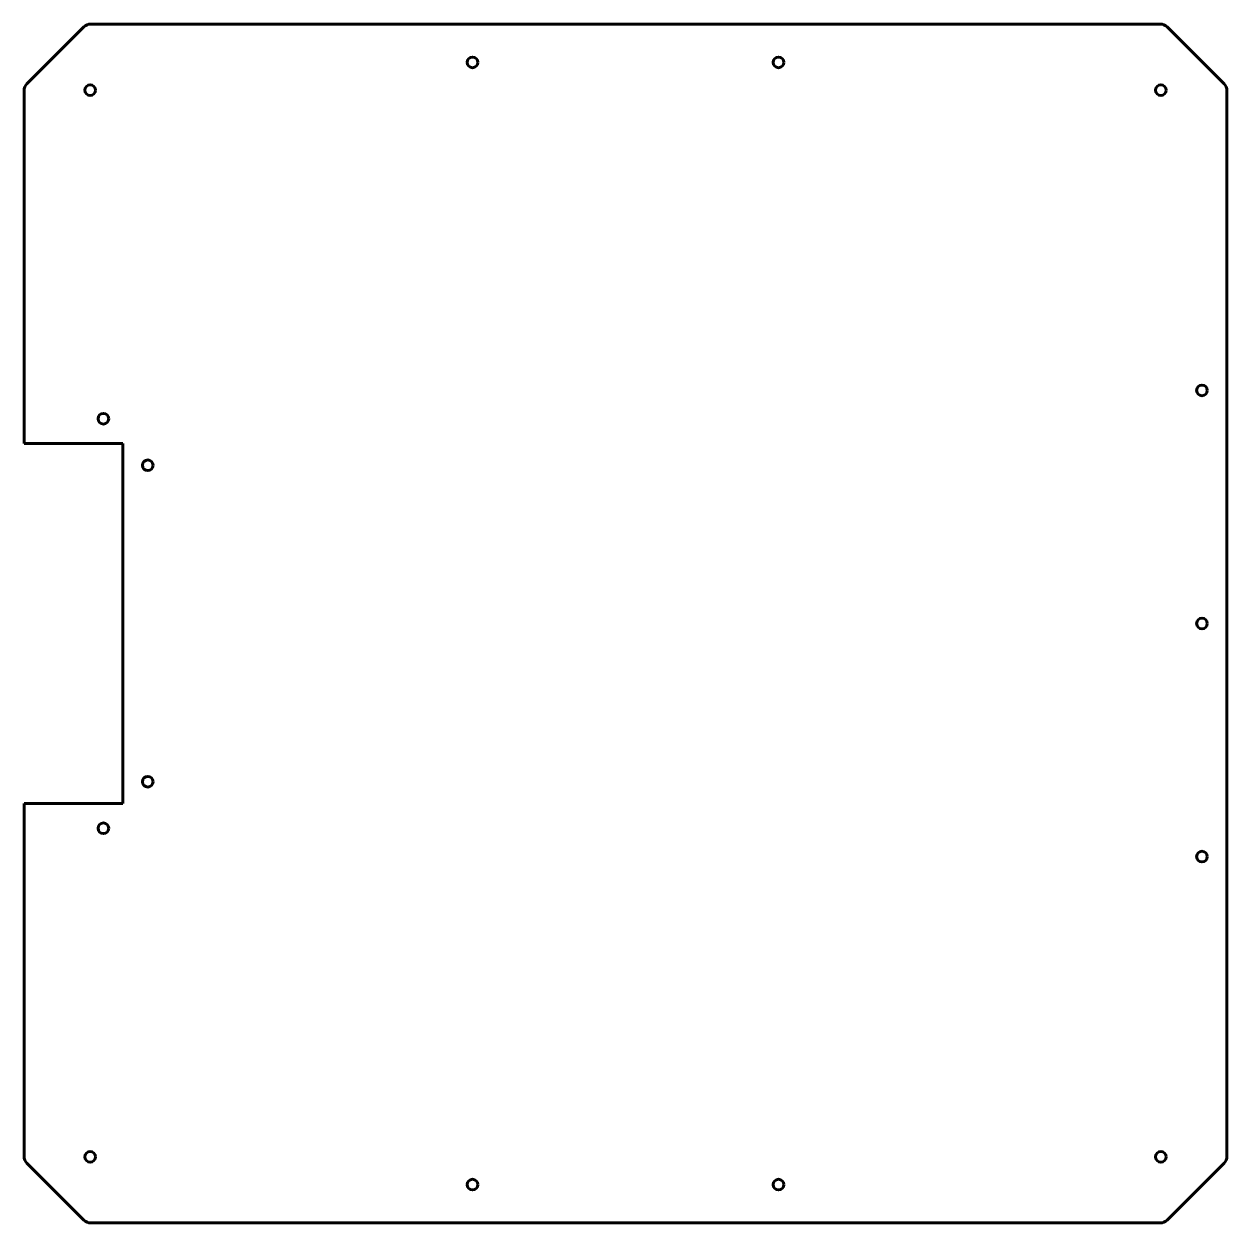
# Model space of a CAD drawing. Header units: millimetres. Extents: x -180 to 180, y -180 to 180.
import ezdxf

# ---------------------------------------------------------------- set-up
doc = ezdxf.new("R2010")
doc.units = ezdxf.units.MM
doc.header["$MEASUREMENT"] = 0

msp = doc.modelspace()

# ---------------------------------------------------------------- linework, layer by layer
at = {"color": 150, "lineweight": 60}
for points in [[(-162.5787, 179.1213), (-162.5787, 179.1213), (-179.6213, 162.0787), (-179.6213, 162.0787)], [(-160.4574, 180), (-161.253, 180), (-162.0161, 179.6839), (-162.5787, 179.1213)], [(160.4574, 180), (160.4574, 180), (-160.4574, 180), (-160.4574, 180)], [(162.5787, 179.1213), (162.0161, 179.6839), (161.253, 180), (160.4574, 180)], [(179.6213, 162.0787), (179.6213, 162.0787), (162.5787, 179.1213), (162.5787, 179.1213)], [(-179.6213, 162.0787), (-180.1839, 161.5161), (-180.5, 160.753), (-180.5, 159.9574)], [(-180.5, 159.9574), (-180.5, 159.9574), (-180.5, 54), (-180.5, 54)], [(180.5, 159.9574), (180.5, 160.753), (180.1839, 161.5161), (179.6213, 162.0787)], [(180.5, -159.9574), (180.5, -159.9574), (180.5, 159.9574), (180.5, 159.9574)], [(-150.85, 54), (-150.85, 54), (-180.5, 54), (-180.5, 54)], [(-150.85, -54), (-150.85, -54), (-150.85, 54), (-150.85, 54)], [(-180.5, -54), (-180.5, -54), (-180.5, -159.9574), (-180.5, -159.9574)], [(-180.5, -54), (-180.5, -54), (-150.85, -54), (-150.85, -54)], [(-180.5, -159.9574), (-180.5, -160.753), (-180.1839, -161.5161), (-179.6213, -162.0787)], [(-179.6213, -162.0787), (-179.6213, -162.0787), (-162.5787, -179.1213), (-162.5787, -179.1213)], [(162.5787, -179.1213), (162.5787, -179.1213), (179.6213, -162.0787), (179.6213, -162.0787)], [(179.6213, -162.0787), (180.1839, -161.5161), (180.5, -160.753), (180.5, -159.9574)], [(-162.5787, -179.1213), (-162.0161, -179.6839), (-161.253, -180), (-160.4574, -180)], [(-160.4574, -180), (-160.4574, -180), (160.4574, -180), (160.4574, -180)], [(160.4574, -180), (161.253, -180), (162.0161, -179.6839), (162.5787, -179.1213)]]:
    msp.add_open_spline(points, degree=3, dxfattribs=at)
for points in [[(-44.3, 168.5), (-44.3, 169.3837), (-45.0163, 170.1), (-45.9, 170.1), (-45.9, 170.1), (-46.7837, 170.1), (-47.5, 169.3837), (-47.5, 168.5), (-47.5, 168.5), (-47.5, 167.6163), (-46.7837, 166.9), (-45.9, 166.9), (-45.9, 166.9), (-45.0164, 166.9), (-44.3, 167.6163), (-44.3, 168.5)], [(47.5, 168.5), (47.5, 169.3837), (46.7837, 170.1), (45.9, 170.1), (45.9, 170.1), (45.0163, 170.1), (44.3, 169.3837), (44.3, 168.5), (44.3, 168.5), (44.3, 167.6163), (45.0163, 166.9), (45.9, 166.9), (45.9, 166.9), (46.7836, 166.9), (47.5, 167.6163), (47.5, 168.5)], [(-159.05, 160.15), (-159.05, 161.0337), (-159.7663, 161.75), (-160.65, 161.75), (-160.65, 161.75), (-161.5337, 161.75), (-162.25, 161.0337), (-162.25, 160.15), (-162.25, 160.15), (-162.25, 159.2663), (-161.5337, 158.55), (-160.65, 158.55), (-160.65, 158.55), (-159.7664, 158.55), (-159.05, 159.2663), (-159.05, 160.15)], [(162.25, 160.15), (162.25, 161.0337), (161.5337, 161.75), (160.65, 161.75), (160.65, 161.75), (159.7663, 161.75), (159.05, 161.0337), (159.05, 160.15), (159.05, 160.15), (159.05, 159.2663), (159.7663, 158.55), (160.65, 158.55), (160.65, 158.55), (161.5336, 158.55), (162.25, 159.2663), (162.25, 160.15)], [(174.6, 70), (174.6, 70.8837), (173.8837, 71.6), (173, 71.6), (173, 71.6), (172.1163, 71.6), (171.4, 70.8837), (171.4, 70), (171.4, 70), (171.4, 69.1163), (172.1163, 68.4), (173, 68.4), (173, 68.4), (173.8836, 68.4), (174.6, 69.1163), (174.6, 70)], [(-155.09, 61.5), (-155.09, 62.3837), (-155.8063, 63.1), (-156.69, 63.1), (-156.69, 63.1), (-157.5737, 63.1), (-158.29, 62.3837), (-158.29, 61.5), (-158.29, 61.5), (-158.29, 60.6163), (-157.5737, 59.9), (-156.69, 59.9), (-156.69, 59.9), (-155.8064, 59.9), (-155.09, 60.6163), (-155.09, 61.5)], [(-141.78, 47.5), (-141.78, 48.3837), (-142.4963, 49.1), (-143.38, 49.1), (-143.38, 49.1), (-144.2637, 49.1), (-144.98, 48.3837), (-144.98, 47.5), (-144.98, 47.5), (-144.98, 46.6163), (-144.2637, 45.9), (-143.38, 45.9), (-143.38, 45.9), (-142.4964, 45.9), (-141.78, 46.6163), (-141.78, 47.5)], [(174.6, 0), (174.6, 0.8837), (173.8837, 1.6), (173, 1.6), (173, 1.6), (172.1163, 1.6), (171.4, 0.8837), (171.4, 0), (171.4, 0), (171.4, -0.8837), (172.1163, -1.6), (173, -1.6), (173, -1.6), (173.8836, -1.6), (174.6, -0.8837), (174.6, 0)], [(-141.78, -47.5), (-141.78, -46.6163), (-142.4963, -45.9), (-143.38, -45.9), (-143.38, -45.9), (-144.2637, -45.9), (-144.98, -46.6163), (-144.98, -47.5), (-144.98, -47.5), (-144.98, -48.3837), (-144.2637, -49.1), (-143.38, -49.1), (-143.38, -49.1), (-142.4964, -49.1), (-141.78, -48.3837), (-141.78, -47.5)], [(-155.09, -61.5), (-155.09, -60.6163), (-155.8063, -59.9), (-156.69, -59.9), (-156.69, -59.9), (-157.5737, -59.9), (-158.29, -60.6163), (-158.29, -61.5), (-158.29, -61.5), (-158.29, -62.3837), (-157.5737, -63.1), (-156.69, -63.1), (-156.69, -63.1), (-155.8064, -63.1), (-155.09, -62.3837), (-155.09, -61.5)], [(174.6, -70), (174.6, -69.1163), (173.8837, -68.4), (173, -68.4), (173, -68.4), (172.1163, -68.4), (171.4, -69.1163), (171.4, -70), (171.4, -70), (171.4, -70.8837), (172.1163, -71.6), (173, -71.6), (173, -71.6), (173.8836, -71.6), (174.6, -70.8837), (174.6, -70)], [(-159.05, -160.15), (-159.05, -159.2663), (-159.7663, -158.55), (-160.65, -158.55), (-160.65, -158.55), (-161.5337, -158.55), (-162.25, -159.2663), (-162.25, -160.15), (-162.25, -160.15), (-162.25, -161.0337), (-161.5337, -161.75), (-160.65, -161.75), (-160.65, -161.75), (-159.7664, -161.75), (-159.05, -161.0337), (-159.05, -160.15)], [(162.25, -160.15), (162.25, -159.2663), (161.5337, -158.55), (160.65, -158.55), (160.65, -158.55), (159.7663, -158.55), (159.05, -159.2663), (159.05, -160.15), (159.05, -160.15), (159.05, -161.0337), (159.7663, -161.75), (160.65, -161.75), (160.65, -161.75), (161.5336, -161.75), (162.25, -161.0337), (162.25, -160.15)], [(-44.3, -168.5), (-44.3, -167.6163), (-45.0163, -166.9), (-45.9, -166.9), (-45.9, -166.9), (-46.7837, -166.9), (-47.5, -167.6163), (-47.5, -168.5), (-47.5, -168.5), (-47.5, -169.3837), (-46.7837, -170.1), (-45.9, -170.1), (-45.9, -170.1), (-45.0164, -170.1), (-44.3, -169.3837), (-44.3, -168.5)], [(47.5, -168.5), (47.5, -167.6163), (46.7837, -166.9), (45.9, -166.9), (45.9, -166.9), (45.0163, -166.9), (44.3, -167.6163), (44.3, -168.5), (44.3, -168.5), (44.3, -169.3837), (45.0163, -170.1), (45.9, -170.1), (45.9, -170.1), (46.7836, -170.1), (47.5, -169.3837), (47.5, -168.5)]]:
    msp.add_open_spline(points, degree=3, knots=[0, 0, 0, 0, 0.2, 0.2, 0.2, 0.2, 0.4, 0.4, 0.4, 0.4, 0.6, 0.6, 0.6, 0.6, 1, 1, 1, 1], dxfattribs=at)

doc.saveas('drawing.dxf')
